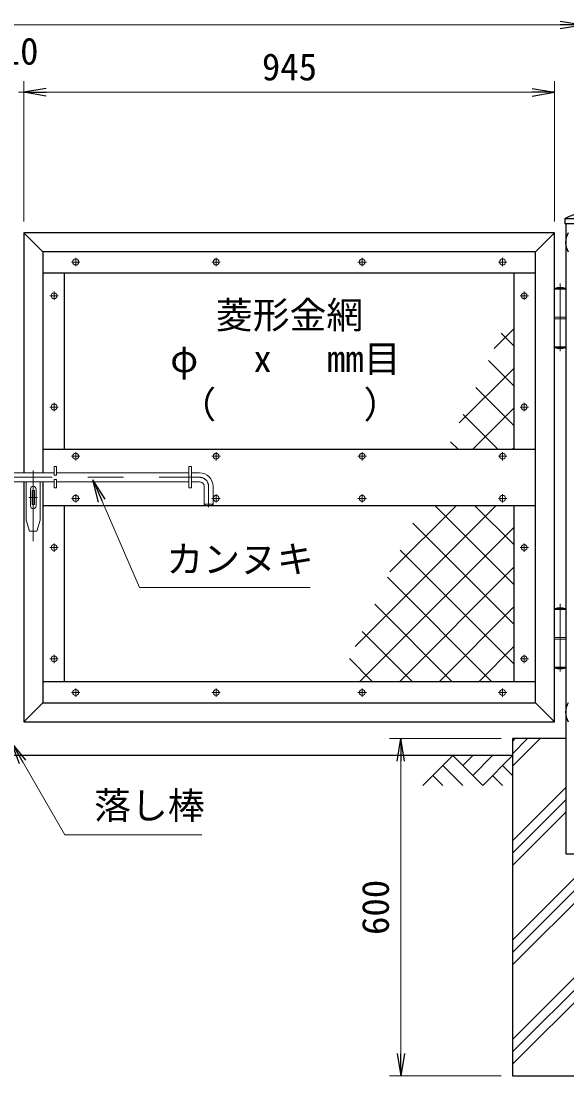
# Model space of a CAD drawing. Units: millimetres, scale not verified. Extents: x -4200 to 4200, y -2970 to 2970.
# Drawn here: x 1242 to 2214, y -1138 to 738 of the extents above; entities that cross this region are included whole.
import ezdxf
from ezdxf.enums import TextEntityAlignment as Align

# ---------------------------------------------------------------- set-up
doc = ezdxf.new("R2010")
doc.units = ezdxf.units.MM
doc.header["$LTSCALE"] = 10
doc.linetypes.add('USER1', pattern=[50.8, 31.75, -6.35, 6.35, -6.35])
for name, color, linetype, lineweight in [('0-0_D-STR1', 1, 'Continuous', 25), ('0-1_D-DCR-HCH', 7, 'Continuous', 13), ('0-2_D-STR2', 7, 'Continuous', 13), ('0-3_D-STR3', 3, 'Continuous', 13), ('0-4_D-BMK', 2, 'USER1', 13), ('0-5_D-STR4', 7, 'Continuous', 25), ('0-6_D-BGD', 7, 'Continuous', 25), ('0-7_D-STR-TXT', 7, 'Continuous', 13), ('0-8_D-STR-DIM', 7, 'Continuous', 13)]:
    doc.layers.add(name, color=color, linetype=linetype, lineweight=lineweight)
doc.layers.add('0-9_0', color=7, linetype='Continuous')
doc.styles.add('ＭＳ ゴシック', font='')
doc.styles.get('ＭＳ ゴシック').set_extended_font_data('MS Gothic')

# ---------------------------------------------------------------- blocks, each defined once
blk = doc.blocks.new('_Open')
at = {"layer": '0-9_0'}
blk.add_line((-10, 1.667), (0, 0), dxfattribs=at)
blk.add_lwpolyline([(-10, -1.667), (0, 0), (-10, 0)], dxfattribs=at)

msp = doc.modelspace()

# ---------------------------------------------------------------- linework, layer by layer
at = {"layer": '0-0_D-STR1'}
for p, q in [((2210.21, 385.65), (2210.21, 377.59)), ((2274.41, 377.59), (2210.21, 377.59)), ((2274.08, 386.59), (2210.55, 386.59)), ((1247.06, 361.59), (1247.06, -65.41)), ((2192.06, 361.59), (1247.06, 361.59)), ((1247.06, 361.59), (1281.06, 327.59)), ((2192.06, 361.59), (2158.06, 327.59)), ((2192.06, -508.41), (2192.06, 361.59)), ((1281.06, 327.59), (1281.06, -65.41)), ((2158.06, 327.59), (1281.06, 327.59)), ((2158.06, -474.41), (2158.06, 327.59)), ((2158.06, 289.59), (1281.06, 289.59)), ((1319.06, 289.59), (1319.06, -23.41)), ((2120.06, -23.41), (2120.06, 289.59)), ((1281.06, -23.41), (2158.06, -23.41)), ((1247.06, -81.41), (1247.06, -508.41)), ((1281.06, -81.41), (1281.06, -474.41)), ((1281.06, -123.41), (2158.06, -123.41)), ((1319.06, -123.41), (1319.06, -436.41)), ((2120.06, -436.41), (2120.06, -123.41)), ((1281.06, -436.41), (2158.06, -436.41)), ((1281.06, -474.41), (1247.06, -508.41)), ((1281.06, -474.41), (2158.06, -474.41)), ((2158.06, -474.41), (2192.06, -508.41)), ((1247.06, -508.41), (2192.06, -508.41))]:
    msp.add_line(p, q, dxfattribs=at)
msp.add_lwpolyline([(2212.06, 377.59), (2212.06, -743.41), (2272.56, -743.41), (2272.56, -508.41)], dxfattribs=at)
for centre, radius, start, end in [((2242.31, 334.42), 61.17, 59.14927, 120.85073), ((2211.71, 385.65), 1.5, 120.85073, 180), ((2247.54, 344.59), 35.72, 151.52136, 208.47864), ((2247.54, -491.41), 35.72, 151.52136, 208.47864)]:
    msp.add_arc(centre, radius, start, end, dxfattribs=at)
at = {"layer": '0-1_D-DCR-HCH'}
for p, q in [((2117.31, -587.39), (2166.3, -538.41)), ((2117.31, -565.29), (2144.2, -538.41)), ((2117.31, -543.2), (2122.1, -538.41)), ((2010.89, -568.41), (1957.68, -621.62)), ((2010.89, -568.41), (2064.1, -621.62)), ((2028.62, -586.14), (2046.36, -568.41)), ((2046.36, -603.88), (2081.84, -568.41)), ((2064.1, -621.62), (2117.31, -568.41)), ((1993.15, -586.14), (2028.79, -621.62)), ((2099.57, -586.14), (2117.31, -603.8)), ((1975.41, -603.88), (1993.23, -621.62)), ((2081.84, -603.88), (2099.66, -621.62)), ((2117.31, -719.97), (2212.06, -625.22)), ((2117.31, -742.07), (2212.06, -647.32)), ((2117.31, -918.85), (2367.31, -668.85)), ((2117.31, -764.17), (2212.06, -669.42)), ((2117.31, -940.94), (2367.31, -690.94)), ((2117.31, -896.75), (2270.66, -743.41)), ((2117.31, -1073.53), (2367.31, -823.53)), ((2117.31, -1095.62), (2367.31, -845.62)), ((2117.31, -1117.72), (2367.31, -867.72))]:
    msp.add_line(p, q, dxfattribs=at)
at = {"layer": '0-2_D-STR2'}
for p, q in [((2120.06, 230.43), (2119.42, 231.08)), ((2084.32, 155.82), (2120.06, 191.56)), ((2120.06, 159.72), (2096.93, 182.85)), ((2120.06, 89.01), (2074.44, 134.63)), ((2022.54, 23.33), (2120.06, 120.85)), ((2120.06, 18.3), (2051.95, 86.4)), ((2091.05, -23.41), (2029.47, 38.18)), ((2046.52, -23.41), (2120.06, 50.14)), ((2020.34, -23.41), (2006.98, -10.04)), ((2117.23, -23.41), (2120.06, -20.57)), ((1837.19, -374.15), (2087.94, -123.41)), ((1898.98, -241.66), (2017.23, -123.41)), ((2120.06, -264.55), (1978.92, -123.41)), ((2120.06, -193.83), (2049.63, -123.41)), ((1845.65, -436.41), (2120.06, -161.99)), ((2120.06, -335.26), (1939.52, -154.71)), ((2120.06, -405.97), (1917.03, -202.94)), ((1916.36, -436.41), (2120.06, -232.7)), ((2079.79, -436.41), (1894.54, -251.16)), ((2009.08, -436.41), (1872.06, -299.38)), ((1987.07, -436.41), (2120.06, -303.41)), ((1938.37, -436.41), (1849.57, -347.61)), ((2057.78, -436.41), (2120.06, -374.12)), ((1867.66, -436.41), (1827.08, -395.83))]:
    msp.add_line(p, q, dxfattribs=at)
at = {"layer": '0-3_D-STR3'}
for p, q in [((2192.56, 263.09), (2192.56, 261.59)), ((2192.56, 263.09), (2211.56, 263.09)), ((2211.56, 263.09), (2211.56, 261.59)), ((2212.06, 261.59), (2192.06, 261.59)), ((2192.06, 261.59), (2192.06, 158.59)), ((2212.06, 261.59), (2212.06, 158.59)), ((2212.06, 211.59), (2192.06, 211.59)), ((2212.06, 208.59), (2192.06, 208.59)), ((2212.06, 158.59), (2192.06, 158.59)), ((2192.56, 158.59), (2192.56, 157.09)), ((2211.56, 157.09), (2192.56, 157.09)), ((2211.56, 158.59), (2211.56, 157.09)), ((1301.06, -54.41), (1301.06, -69.41)), ((1301.06, -54.41), (1305.56, -54.41)), ((1305.56, -54.41), (1305.56, -69.41)), ((1541.06, -54.41), (1541.06, -92.41)), ((1541.06, -54.41), (1545.56, -54.41)), ((1545.56, -54.41), (1545.56, -92.41)), ((1183.06, -65.41), (1301.06, -65.41)), ((1301.06, -69.41), (1305.56, -69.41)), ((1305.56, -65.41), (1541.06, -65.41)), ((1545.56, -65.41), (1560.06, -65.41)), ((1183.06, -81.41), (1301.06, -81.41)), ((1251.56, -81.41), (1251.56, -149.41)), ((1276.56, -81.41), (1276.56, -149.41)), ((1301.06, -77.41), (1301.06, -92.41)), ((1301.06, -92.41), (1305.56, -92.41)), ((1305.56, -81.41), (1541.06, -81.41)), ((1541.06, -92.41), (1545.56, -92.41)), ((1545.56, -81.41), (1560.06, -81.41)), ((1584.06, -89.41), (1584.06, -121.41)), ((1259.06, -94.41), (1259.06, -124.41)), ((1261.81, -96.91), (1266.31, -96.91)), ((1261.81, -96.91), (1261.81, -121.91)), ((1266.31, -96.91), (1266.31, -121.91)), ((1269.06, -94.41), (1269.06, -124.41)), ((1261.81, -121.91), (1266.31, -121.91)), ((1568.06, -121.41), (1584.06, -121.41)), ((1570.06, -123.41), (1582.06, -123.41)), ((1582.06, -123.41), (1584.06, -121.41)), ((1251.56, -149.41), (1257.56, -169.41)), ((1270.56, -169.41), (1276.56, -149.41)), ((1257.56, -169.41), (1270.56, -169.41)), ((2212.06, -308.41), (2192.06, -308.41)), ((2192.06, -308.41), (2192.06, -411.41)), ((2192.56, -306.91), (2192.56, -308.41)), ((2192.56, -306.91), (2211.56, -306.91)), ((2211.56, -306.91), (2211.56, -308.41)), ((2212.06, -308.41), (2212.06, -411.41)), ((2212.06, -358.41), (2192.06, -358.41)), ((2212.06, -361.41), (2192.06, -361.41)), ((2212.06, -411.41), (2192.06, -411.41)), ((2192.56, -411.41), (2192.56, -412.91)), ((2211.56, -411.41), (2211.56, -412.91)), ((2211.56, -412.91), (2192.56, -412.91))]:
    msp.add_line(p, q, dxfattribs=at)
for points in [[(1301.06, -77.41), (1305.56, -77.41), (1305.56, -92.41)], [(1568.06, -89.41), (1568.06, -121.41), (1570.06, -123.41)]]:
    msp.add_lwpolyline(points, dxfattribs=at)
for centre in [(1339.56, 309.59), (1589.56, 309.59), (1849.56, 309.59), (2099.56, 309.59), (1301.06, 249.59), (2138.06, 249.59), (1301.06, 51.59), (2138.06, 51.59), (1339.56, -35.91), (1589.56, -35.91), (1849.56, -35.91), (2099.56, -35.91), (1339.56, -110.91), (1589.56, -110.91), (1849.56, -110.91), (2099.56, -110.91), (1301.06, -198.41), (2138.06, -198.41), (1301.06, -396.41), (2138.06, -396.41), (1339.56, -456.41), (1589.56, -456.41), (1849.56, -456.41), (2099.56, -456.41)]:
    msp.add_circle(centre, 5.25, dxfattribs=at)
for centre, radius, start, end in [((2202.06, 233.76), 30.83, 72.05475, 107.94525), ((2202.06, 186.43), 30.83, 252.05475, 287.94525), ((1560.06, -89.41), 24, 0, 90), ((1264.06, -94.41), 5, 0, 180), ((1560.06, -89.41), 8, 0, 90), ((1264.06, -124.41), 5, 180, 0), ((2202.06, -336.24), 30.83, 72.05475, 107.94525), ((2202.06, -383.57), 30.83, 252.05475, 287.94525)]:
    msp.add_arc(centre, radius, start, end, dxfattribs=at)
at = {"layer": '0-4_D-BMK'}
for p, q in [((1347, 309.59), (1332.12, 309.59)), ((1339.56, 317.03), (1339.56, 302.15)), ((1597, 309.59), (1582.12, 309.59)), ((1589.56, 317.03), (1589.56, 302.15)), ((1857, 309.59), (1842.12, 309.59)), ((1849.56, 317.03), (1849.56, 302.15)), ((2107, 309.59), (2092.12, 309.59)), ((2099.56, 317.03), (2099.56, 302.15)), ((2202.06, 271.3), (2202.06, 150.87)), ((1308.5, 249.59), (1293.62, 249.59)), ((1301.06, 257.03), (1301.06, 242.15)), ((2145.5, 249.59), (2130.62, 249.59)), ((2138.06, 257.03), (2138.06, 242.15)), ((1301.06, 59.03), (1301.06, 44.15)), ((2138.06, 59.03), (2138.06, 44.15)), ((1308.5, 51.59), (1293.62, 51.59)), ((2145.5, 51.59), (2130.62, 51.59)), ((1347, -35.91), (1332.12, -35.91)), ((1339.56, -28.47), (1339.56, -43.35)), ((1597, -35.91), (1582.12, -35.91)), ((1589.56, -28.47), (1589.56, -43.35)), ((1857, -35.91), (1842.12, -35.91)), ((1849.56, -28.47), (1849.56, -43.35)), ((2107, -35.91), (2092.12, -35.91)), ((2099.56, -28.47), (2099.56, -43.35)), ((979.96, -73.41), (1560.06, -73.41)), ((1264.06, -61.38), (1264.06, -186.92)), ((1576.06, -89.41), (1576.06, -126.67)), ((1255.97, -109.41), (1271.51, -109.41)), ((1347, -110.91), (1332.12, -110.91)), ((1339.56, -103.47), (1339.56, -118.35)), ((1597, -110.91), (1582.12, -110.91)), ((1589.56, -103.47), (1589.56, -118.35)), ((1857, -110.91), (1842.12, -110.91)), ((1849.56, -103.47), (1849.56, -118.35)), ((2107, -110.91), (2092.12, -110.91)), ((2099.56, -103.47), (2099.56, -118.35)), ((1308.5, -198.41), (1293.62, -198.41)), ((1301.06, -190.97), (1301.06, -205.85)), ((2145.5, -198.41), (2130.62, -198.41)), ((2138.06, -190.97), (2138.06, -205.85)), ((2202.06, -298.7), (2202.06, -419.13)), ((1301.06, -388.97), (1301.06, -403.85)), ((2138.06, -388.97), (2138.06, -403.85)), ((1308.5, -396.41), (1293.62, -396.41)), ((2145.5, -396.41), (2130.62, -396.41)), ((1339.56, -448.97), (1339.56, -463.85)), ((1589.56, -448.97), (1589.56, -463.85)), ((1849.56, -448.97), (1849.56, -463.85)), ((2099.56, -448.97), (2099.56, -463.85)), ((1347, -456.41), (1332.12, -456.41)), ((1597, -456.41), (1582.12, -456.41)), ((1857, -456.41), (1842.12, -456.41)), ((2107, -456.41), (2092.12, -456.41))]:
    msp.add_line(p, q, dxfattribs=at)
msp.add_arc((1560.06, -89.41), 16, 0, 90, dxfattribs=at)
at = {"layer": '0-5_D-STR4'}
msp.add_line((2212.06, -538.41), (2117.31, -538.41), dxfattribs=at)
msp.add_lwpolyline([(2117.31, -538.41), (2117.31, -1138.41), (2367.31, -1138.41), (2367.31, -538.41)], dxfattribs=at)
at = {"layer": '0-6_D-BGD'}
msp.add_line((2117.31, -568.41), (367.31, -568.41), dxfattribs=at)
at = {"layer": '0-7_D-STR-TXT'}
for points in [[(1757.02, -269.52), (1453.05, -269.52), (1371.03, -80.01)], [(1564.24, -709.39), (1319.92, -709.39), (1226.25, -547.15)]]:
    msp.add_lwpolyline(points, dxfattribs=at)
at = {"layer": '0-8_D-STR-DIM'}
for p, q in [((282.31, 731.59), (2202.31, 731.59)), ((1247.06, 381.59), (1247.06, 631.59)), ((1247.06, 381.59), (1247.06, 631.59)), ((2192.06, 381.59), (2192.06, 631.59)), ((1247.06, 611.59), (1237.56, 611.59)), ((1287.06, 611.59), (2152.06, 611.59)), ((1287.06, 611.59), (1327.06, 611.59)), ((2097.31, -538.41), (1898.3, -538.41)), ((1918.3, -1098.41), (1918.3, -578.41)), ((2097.31, -1138.41), (1898.3, -1138.41))]:
    msp.add_line(p, q, dxfattribs=at)

# ---------------------------------------------------------------- block references
at = {"layer": '0-7_D-STR-TXT', "xscale": 4, "yscale": 4}
for p, rotation in [((1370.24, -78.17), 113.40164), ((1225.25, -545.42), 120)]:
    msp.add_blockref('_Open', p, dxfattribs=dict(at, rotation=rotation))
at = {"layer": '0-8_D-STR-DIM', "xscale": 4, "yscale": 4}
for p in [(2242.31, 731.59), (2192.06, 611.59)]:
    msp.add_blockref('_Open', p, dxfattribs=at)
for p, rotation in [((1247.06, 611.59), 180), ((1247.06, 611.59), 180), ((1918.3, -538.41), 90), ((1918.3, -1138.41), 270)]:
    msp.add_blockref('_Open', p, dxfattribs=dict(at, rotation=rotation))

# ---------------------------------------------------------------- texts
at = {"layer": '0-7_D-STR-TXT', "style": 'ＭＳ ゴシック'}
for s, p in [('菱形金網', (1589.11, 176.85)), ('φ\u3000 x\u3000 mm目', (1507.89, 99.26)), ('（\u3000\u3000\u3000\u3000）', (1524.14, 17.61)), ('カンヌキ', (1500.93, -257.44)), ('落し棒', (1372.36, -695.67))]:
    msp.add_text(s, height=48.09, dxfattribs=at).set_placement(p, align=Align.BOTTOM_LEFT)
at = {"layer": '0-8_D-STR-DIM', "style": 'ＭＳ ゴシック'}
for s, p in [('10', (1207.91, 646.34)), ('945', (1671.09, 618.34))]:
    msp.add_text(s, height=48.09, dxfattribs=at).set_placement(p, align=Align.BOTTOM_LEFT)
msp.add_text('600', height=48.09, rotation=90, dxfattribs=at).set_placement((1911.55, -887.66), align=Align.BOTTOM_LEFT)

doc.saveas('drawing.dxf')
